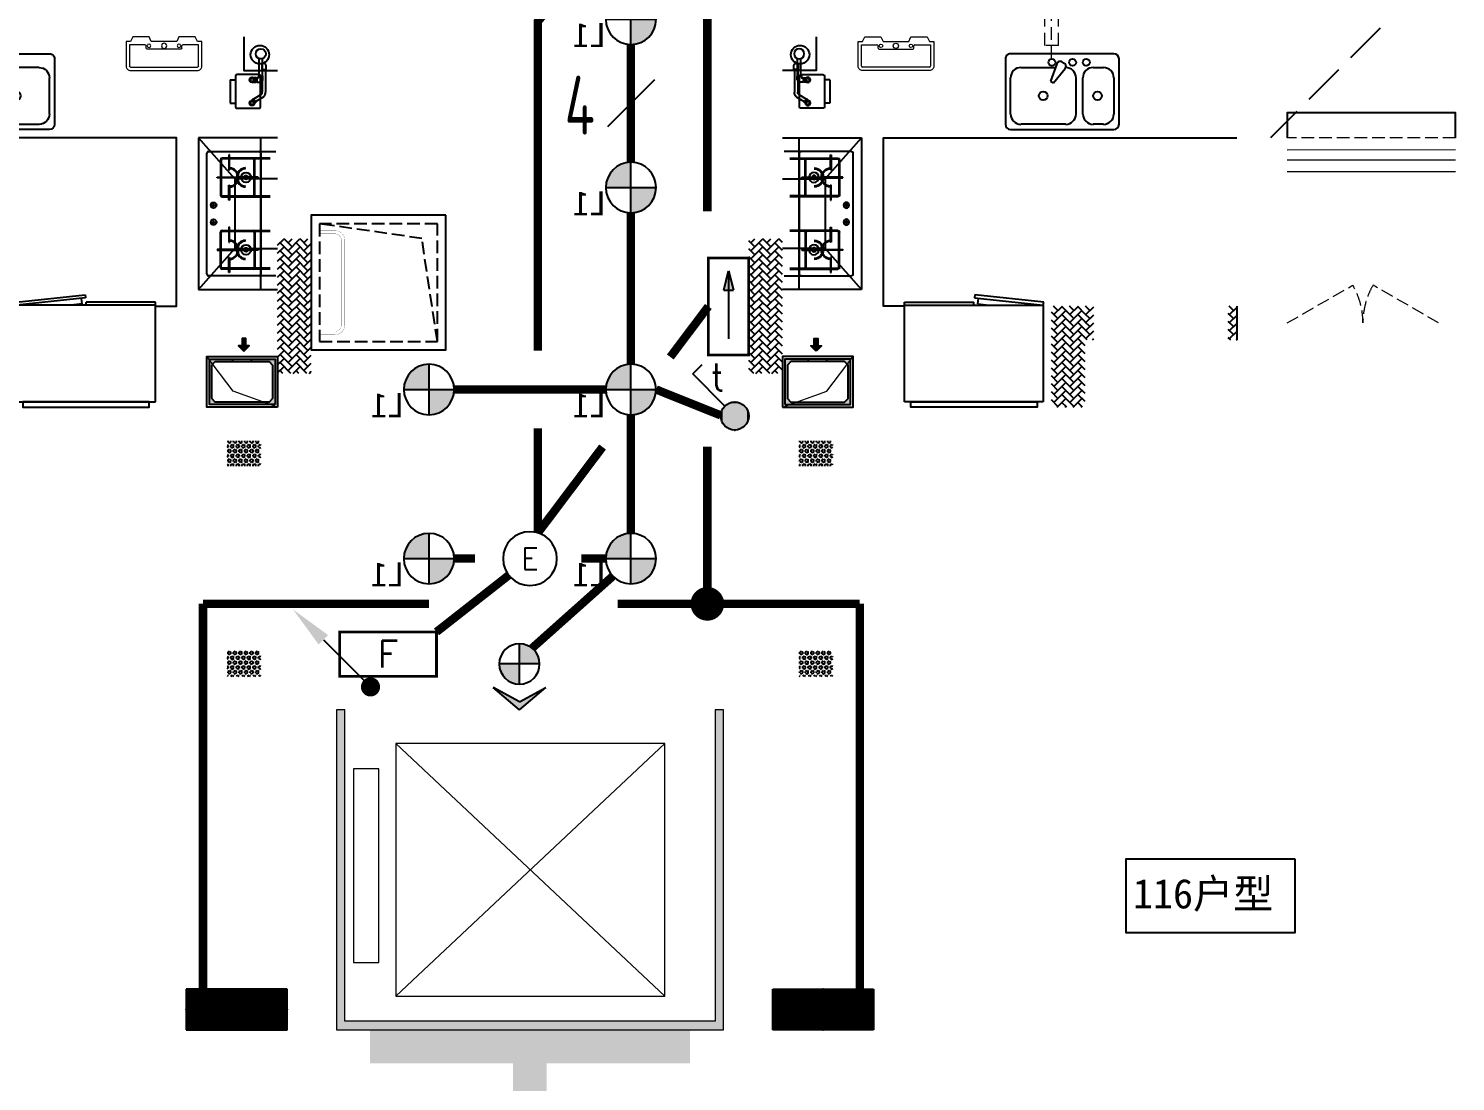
# Model space of a CAD drawing. Extents: x 3774419 to 4775970, y -926964 to 2266.
# Drawn here: x 3853240 to 3861720, y -708373 to -702115 of the extents above; entities that cross this region are included whole.
import ezdxf
from ezdxf.enums import TextEntityAlignment as Align

# ---------------------------------------------------------------- set-up
doc = ezdxf.new("R2010")
doc.units = 0
doc.header["$LTSCALE"] = 1000
doc.header["$MEASUREMENT"] = 0
for name, pattern in [('__DASH', [0.35, 0.25, -0.1]), ('DASH', [0.35, 0.25, -0.1]), ('HIDDEN', [0.375, 0.25, -0.125])]:
    doc.linetypes.add(name, pattern=pattern)
doc.layers.get('0').update_dxf_attribs({"linetype": 'CONTINUOUS'})
for name, color, linetype in [('!!电气', 1, 'CONTINUOUS'), ('A-标注', 1, 'CONTINUOUS'), ('AH-FURNITURE', 1, 'CONTINUOUS'), ('DIM-照明', 7, 'CONTINUOUS'), ('E-天花灯具', 92, 'CONTINUOUS'), ('EQUIP-照明', 3, 'CONTINUOUS'), ('EQUIP-箱柜', 3, 'CONTINUOUS'), ('IP-bath&kitchen-JOHNSON', 4, 'CONTINUOUS'), ('LVTRY', 252, 'CONTINUOUS'), ('LWIRE', 4, 'CONTINUOUS'), ('VPIPE-中水', 122, 'CONTINUOUS'), ('WIRE-动力', 7, 'CONTINUOUS'), ('WIRE-应急', 1, 'DASH'), ('WIRE-照明', 2, 'CONTINUOUS'), ('保温', 6, 'CONTINUOUS'), ('卫生间', 6, 'CONTINUOUS'), ('建筑-排气道', 252, 'CONTINUOUS'), ('看线', 185, 'CONTINUOUS')]:
    doc.layers.add(name, color=color, linetype=linetype)
for name, color, linetype, lineweight in [('3.5方案汇报，与郭总、侯月琴确定户型_t8$0$STAIR', 2, 'CONTINUOUS', 18), ('PUB_HATCH', 8, 'CONTINUOUS', 9), ('WINDOW', 146, 'CONTINUOUS', 20), ('填充', 251, 'CONTINUOUS', 5), ('平面-栏杆', 56, 'CONTINUOUS', 15), ('平面-看线', 252, 'CONTINUOUS', 15), ('平面-空调室内机', 176, 'CONTINUOUS', 9), ('平面-空调预留孔', 252, 'CONTINUOUS', 15), ('立面-洞口示意', 252, 'CONTINUOUS', 13)]:
    doc.layers.add(name, color=color, linetype=linetype, lineweight=lineweight)
doc.styles.add('_TCH_LABEL', font='COMPLEX', dxfattribs={"bigfont": 'GBCBIG'})
doc.styles.add('_TEL_DIM', font='SIMPLEX', dxfattribs={"width": 0.8, "height": 3.5, "bigfont": 'HZTXT'})
doc.styles.add('DIM_FONT', font='SIMPLEX', dxfattribs={"width": 0.7, "bigfont": 'GBCBIG'})
doc.styles.get("Standard").update_dxf_attribs({"font": 'gbenor.shx', "bigfont": 'gbcbig.shx'})
doc.styles.add('黑体', font='simhei.ttf')
pattern_1 = [(45, (0, 0), (0, 47.4157523), [100.584, -33.528]), (135, (23.708, 23.708), (3e-15, 47.4157523), [100.584, -33.528])]
pattern_2 = [(90, (0, 0), (-16.49778, 1e-15), [9.525, -19.05]), (210, (0, 0), (8.24889, -14.2874966), [9.525, -19.05]), (150, (6e-16, 9.525), (-8.24889, -14.2874966), [9.525, -19.05])]

# ---------------------------------------------------------------- blocks, each defined once
blk = doc.blocks.new('A$C148B7D8E')
at = {"layer": '卫生间', "color": 252, "linetype": 'DASH'}
blk.add_line((7300, 10000), (8200, 9100), dxfattribs=at)
blk = doc.blocks.new('rtyg7uyhg')
at = {"layer": 'LVTRY'}
for p, q in [((193590.3, 45458.1), (193590.3, 45069.5)), ((194234.6, 45488.8), (193621, 45488.8)), ((194265.3, 45069.5), (194265.3, 45458.1)), ((193682.3, 45407), (193887.8, 45407)), ((193896.4, 45429.9), (193857.6, 45326.3)), ((193875.3, 45316), (193945.6, 45401.5)), ((193925.8, 45440.4), (193940.1, 45432.2)), ((194111.9, 45407), (194173.3, 45407)), ((193621, 45130.8), (193621, 45345.6)), ((193857.6, 45326.3), (193875.3, 45316)), ((194009.6, 45345.6), (194009.6, 45130.8)), ((194050.5, 45130.8), (194050.5, 45345.6)), ((194234.6, 45345.6), (194234.6, 45130.8)), ((193621, 45038.8), (194234.6, 45038.8)), ((193948.3, 45069.5), (193682.3, 45069.5)), ((194173.3, 45069.5), (194111.9, 45069.5))]:
    blk.add_line(p, q, dxfattribs=at)
for centre, radius in [((193866.4, 45437.7), 20.5), ((193989.2, 45437.7), 20.5), ((194071, 45437.7), 20.5), ((193815.3, 45238.2), 25.6), ((194137.5, 45238.2), 25.6)]:
    blk.add_circle(centre, radius, dxfattribs=at)
for centre, radius, start, end in [((193621, 45458.1), 30.7, 89.99999, 179.99999), ((194234.6, 45458.1), 30.7, 359.99999, 89.99999), ((193682.3, 45345.6), 61.4, 89.99999, 179.99999), ((193915.6, 45422.7), 20.5, 59.99999, 159.46231), ((193929.8, 45414.5), 20.5, 320.53767, 59.99999), ((193948.3, 45345.6), 61.4, 359.99999, 89.99999), ((194111.9, 45345.6), 61.4, 89.99999, 179.99999), ((194173.3, 45345.6), 61.4, 359.99999, 89.99999), ((193682.3, 45130.8), 61.4, 179.99999, 269.99999), ((193948.3, 45130.8), 61.4, 269.99999, 359.99999), ((194111.9, 45130.8), 61.4, 179.99999, 269.99999), ((194173.3, 45130.8), 61.4, 269.99999, 359.99999), ((193621, 45069.5), 30.7, 179.99999, 269.99999), ((194234.6, 45069.5), 30.7, 269.99999, 359.99999)]:
    blk.add_arc(centre, radius, start, end, dxfattribs=at)
at = {"layer": 'LVTRY', "style": 'DIM_FONT', "width": 0.8, "flags": 9}
for tag in ['YSIZE', 'XSIZE']:
    blk.add_attdef(tag, (193927.8, 45487.8), '', height=0.5, rotation=89.99999, dxfattribs=at)
blk = doc.blocks.new('A$C60D053AF')
at = {"layer": 'AH-FURNITURE', "color": 8}
for p, q in [((192.5, -71), (327.6, -71)), ((355.9, -82.7), (384.2, -129)), ((232.5, -90), (128.3, -90)), ((232.5, -110), (128.3, -110)), ((192.5, -91), (327.6, -91)), ((245, -129.5), (245, -122.5)), ((265, -129.5), (265, -122.5)), ((341.7, -96.9), (370, -143.2)), ((255, -281), (255, -251)), ((393, -281), (393, -251)), ((255, -281), (393, -281))]:
    blk.add_line(p, q, dxfattribs=at)
for points in [[(170, -68, 1), (170, -94), (192.5, -94), (192.5, -68)], [(234, -251), (414, -251, 0.414214), (424, -241), (424, -111, 0.414214), (414, -101), (234, -101, 0.414214), (224, -111), (224, -241, 0.414214)], [(268, -122.5), (268, -107, 0.414214), (248, -87), (232.5, -87), (232.5, -113), (242, -113), (242, -122.5)], [(242, -152, 1), (268, -152), (268, -129.5), (242, -129.5)], [(383.8, -161.2, 1), (402.2, -142.8), (386.3, -126.9), (367.9, -145.3)]]:
    blk.add_lwpolyline(points, format="xyb", close=True, dxfattribs=at)
for centre, radius in [((100, -100), 30), ((255, -152), 15), ((255, -152), 10), ((393, -152), 15), ((393, -152), 10)]:
    blk.add_circle(centre, radius, dxfattribs=at)
for radius in [40, 20]:
    blk.add_arc((327.6, -111), radius, 45, 90, dxfattribs=at)
blk = doc.blocks.new('A-Kitchen-7')
at = {"layer": 'LVTRY'}
for p, q in [((-519, 780), (-7, 834)), ((-515, 756), (-519, 780)), ((-4, 811), (-515, 756)), ((515, 756), (-515, 756)), ((-515, 756), (-515, 40)), ((-486, 761), (-485, 756)), ((-29, 767), (-112, 756)), ((-29, 767), (-35, 806)), ((-7, 834), (-4, 811)), ((515, 780), (0, 780)), ((0, 756), (0, 780)), ((515, 756), (515, 780)), ((515, 40), (515, 756)), ((-515, 40), (515, 40))]:
    blk.add_line(p, q, dxfattribs=at)
blk.add_lwpolyline([(-469, 40), (-469, 0), (469, 0), (469, 40)], close=True, dxfattribs=at)
blk = doc.blocks.new('FRSDFDGDGDRGDR')
at = {"layer": '平面-空调预留孔', "color": 252}
for p, q in [((699612.3, 775044), (699612.3, 775441.2)), ((699618.9, 775447.8), (699746.3, 775447.8)), ((699746.3, 775447.8), (699746.3, 775355.4)), ((699719.9, 775342.2), (699719.9, 775143)), ((699726.5, 775348.8), (699739.7, 775348.8)), ((699726.5, 775136.4), (699739.7, 775136.4)), ((699746.3, 775129.8), (699746.3, 775037.4)), ((699746.3, 775037.4), (699618.9, 775037.4))]:
    blk.add_line(p, q, dxfattribs=at)
blk.add_lwpolyline([(699766.1, 775166.7), (699792.5, 775153.5), (699792.5, 775057.2), (699766.1, 775044), (699766.1, 775017.6), (699618.9, 775017.6, -0.414214), (699592.5, 775044), (699592.5, 775441.2, -0.414214), (699618.9, 775467.6), (699766.1, 775467.6), (699766.1, 775441.2), (699792.5, 775428), (699792.5, 775331.6), (699766.1, 775318.4)], format="xyb", close=True, dxfattribs=at)
for centre, radius in [((699739.7, 775331.6), 10.6), ((699739.7, 775243.2), 15.8), ((699739.7, 775153.5), 10.6)]:
    blk.add_circle(centre, radius, dxfattribs=at)
for centre, start, end in [((699618.9, 775441.2), 90, 180), ((699726.5, 775342.2), 90, 180), ((699739.7, 775355.4), 270, 360), ((699726.5, 775143), 180, 270), ((699739.7, 775129.8), 0, 90), ((699618.9, 775044), 180, 270)]:
    blk.add_arc(centre, 6.6, start, end, dxfattribs=at)
blk = doc.blocks.new('*U148')
h = blk.add_hatch(color=5)
h.set_gradient(color1=(0, 0, 255), rotation=180, tint=1)
h.paths.add_polyline_path([(0, 0), (-6.35, -6.35), (-6.35, -2.159), (-15, -2.159), (-15, 2.159), (-6.35, 2.159), (-6.35, 6.35)])
at = {"color": 0, "linetype": 'Continuous'}
blk.add_lwpolyline([(0, 0), (-6.35, -6.35), (-6.35, -2.159), (-15, -2.159), (-15, 2.159), (-6.35, 2.159), (-6.35, 6.35)], close=True, dxfattribs=at)
blk = doc.blocks.new('GDGDRGDRGRD')
at = {"layer": 'PUB_HATCH'}
blk.add_hatch(color=252, dxfattribs=at).paths.add_polyline_path([(430319.8, 370173.6), (430319.8, 370443.6), (430179.8, 370443.6), (430179.8, 370428.6), (430284.8, 370428.6), (430304.8, 370408.6), (430304.8, 370208.6), (430284.8, 370188.6), (429964.8, 370188.6), (429944.8, 370208.6), (429944.8, 370408.6), (429964.8, 370428.6), (430069.8, 370428.6), (430069.8, 370443.6), (429929.8, 370443.6), (429929.8, 370173.6)])
at = {"layer": 'LVTRY', "color": 251}
for p, q in [((430080.5, 371515.4), (429864.6, 371758.3)), ((430334.8, 371758.3), (429864.6, 371758.3)), ((429864.6, 371758.3), (429864.6, 370858.3)), ((430234.8, 370858.3), (430234.8, 371758.3)), ((430334.8, 371515.4), (430080.5, 371515.4)), ((430080.5, 371515.4), (430080.5, 371100.3)), ((429864.6, 370858.3), (430080.5, 371100.3)), ((430080.5, 371100.3), (430334.8, 371100.3)), ((429864.6, 370858.3), (430334.8, 370858.3))]:
    blk.add_line(p, q, dxfattribs=at)
at = {"layer": 'LVTRY'}
for p, q in [((429914.8, 370948.3), (429914.8, 371668.3)), ((429924.8, 371678.3), (430324.8, 371678.3)), ((429994.8, 371628.3), (429994.8, 371418.3)), ((429999.8, 371628.3), (429999.8, 371418.3)), ((430289.8, 371638.3), (430004.8, 371638.3)), ((430289.8, 371633.3), (430004.8, 371633.3)), ((430045.1, 371658.3), (430045.1, 371568.3)), ((430049.6, 371658.3), (430045.1, 371658.3)), ((430049.6, 371568.3), (430049.6, 371658.3)), ((430194.8, 371418.3), (430194.8, 371628.3)), ((430199.8, 371418.3), (430199.8, 371628.3)), ((430234.8, 371668.3), (430234.8, 370948.3)), ((429974.8, 371525.6), (430102.3, 371525.6)), ((429974.8, 371521.1), (429974.8, 371525.6)), ((430102.3, 371521.1), (429974.8, 371521.1)), ((430045.1, 371568.3), (430049.6, 371568.3)), ((430219.8, 371525.6), (430092.3, 371525.6)), ((430092.3, 371525.6), (430092.3, 371521.1)), ((430092.3, 371521.1), (430219.8, 371521.1)), ((430102.3, 371525.6), (430102.3, 371521.1)), ((430219.8, 371521.1), (430219.8, 371525.6)), ((430234.8, 371100.3), (430234.8, 371515.4)), ((430045.1, 371388.3), (430045.1, 371478.3)), ((430045.1, 371478.3), (430049.6, 371478.3)), ((430049.6, 371478.3), (430049.6, 371388.3)), ((429935.4, 371358.3), (429974.2, 371358.3)), ((429954.8, 371338.9), (429954.8, 371377.7)), ((430004.8, 371413.3), (430289.8, 371413.3)), ((430004.8, 371408.3), (430289.8, 371408.3)), ((430049.6, 371388.3), (430045.1, 371388.3)), ((429935.4, 371258.3), (429974.2, 371258.3)), ((429954.8, 371238.9), (429954.8, 371277.7)), ((429994.8, 370988.3), (429994.8, 371198.3)), ((429999.8, 370988.3), (429999.8, 371198.3)), ((430004.8, 371208.3), (430289.8, 371208.3)), ((430004.8, 371203.3), (430289.8, 371203.3)), ((430045.1, 371228.3), (430045.1, 371138.3)), ((430049.6, 371228.3), (430045.1, 371228.3)), ((430049.6, 371138.3), (430049.6, 371228.3)), ((430194.8, 371198.3), (430194.8, 370988.3)), ((430199.8, 371198.3), (430199.8, 370988.3)), ((430102.3, 371095.6), (429974.8, 371095.6)), ((429974.8, 371095.6), (429974.8, 371091.1)), ((429974.8, 371091.1), (430102.3, 371091.1)), ((430045.1, 371138.3), (430049.6, 371138.3)), ((430092.3, 371091.1), (430092.3, 371095.6)), ((430092.3, 371095.6), (430219.8, 371095.6)), ((430219.8, 371091.1), (430092.3, 371091.1)), ((430102.3, 371091.1), (430102.3, 371095.6)), ((430219.8, 371095.6), (430219.8, 371091.1)), ((430045.1, 370958.3), (430045.1, 371048.3)), ((430045.1, 371048.3), (430049.6, 371048.3)), ((430049.6, 371048.3), (430049.6, 370958.3)), ((430324.8, 370938.3), (429924.8, 370938.3)), ((430289.8, 370983.3), (430004.8, 370983.3)), ((430289.8, 370978.3), (430004.8, 370978.3)), ((430049.6, 370958.3), (430045.1, 370958.3))]:
    blk.add_line(p, q, dxfattribs=at)
at = {"layer": 'LVTRY', "color": 252}
for p, q in [((430069.8, 370428.6), (430069.8, 370443.6)), ((430179.8, 370428.6), (430179.8, 370443.6))]:
    blk.add_line(p, q, dxfattribs=at)
at = {"layer": 'LVTRY'}
blk.add_lwpolyline([(429608.8, 370758.3), (429734.8, 370758.3), (429734.8, 371758.3), (427634.8, 371758.3)], dxfattribs=at)
at = {"layer": 'LVTRY', "color": 252}
for points in [[(430334.8, 370158.6), (429914.8, 370158.6), (429914.8, 370458.6), (430334.8, 370458.6)], [(430319.8, 370173.6), (429929.8, 370173.6), (429929.8, 370443.6), (430319.8, 370443.6)], [(429964.8, 370428.6), (430284.8, 370428.6), (430304.8, 370408.6), (430304.8, 370208.6), (430284.8, 370188.6), (429964.8, 370188.6), (429944.8, 370208.6), (429944.8, 370408.6), (429964.8, 370428.6)]]:
    blk.add_lwpolyline(points, close=True, dxfattribs=at)
at = {"layer": 'LVTRY'}
for centre, radius in [((430147.3, 371523.3), 29.7), ((430147.3, 371523.3), 11.7), ((429954.8, 371358.3), 17), ((429954.8, 371258.3), 17), ((430147.3, 371093.3), 29.7), ((430147.3, 371093.3), 11.7)]:
    blk.add_circle(centre, radius, dxfattribs=at)
for centre, radius, start, end in [((429924.8, 371668.3), 10, 90, 180), ((430004.8, 371628.3), 10, 90, 180), ((430004.8, 371628.3), 5, 90, 180), ((430189.8, 371628.3), 10, 0, 90), ((430189.8, 371628.3), 5, 0, 90), ((430224.8, 371668.3), 10, 0, 90), ((430047.3, 371523.3), 56.7, 2.27424, 87.72576), ((430047.3, 371523.3), 52.2, 2.47041, 87.52959), ((430047.3, 371523.3), 56.7, 272.27424, 357.72576), ((430047.3, 371523.3), 52.2, 272.47041, 357.52959), ((430147.3, 371523.3), 56.7, 92.27424, 177.72576), ((430147.3, 371523.3), 56.7, 182.27424, 267.72576), ((430147.3, 371523.3), 52.2, 92.47041, 177.52959), ((430147.3, 371523.3), 52.2, 182.47041, 267.52959), ((430004.8, 371418.3), 10, 180, 270), ((430004.8, 371418.3), 5, 180, 270), ((430189.8, 371418.3), 5, 270, 0), ((430189.8, 371418.3), 10, 270, 0), ((430004.8, 371198.3), 10, 90, 180), ((430004.8, 371198.3), 5, 90, 180), ((430189.8, 371198.3), 10, 0, 90), ((430189.8, 371198.3), 5, 0, 90), ((430047.3, 371093.3), 56.7, 2.27424, 87.72576), ((430047.3, 371093.3), 52.2, 2.47041, 87.52959), ((430047.3, 371093.3), 56.7, 272.27424, 357.72576), ((430047.3, 371093.3), 52.2, 272.47041, 357.52959), ((430147.3, 371093.3), 56.7, 92.27424, 177.72576), ((430147.3, 371093.3), 56.7, 182.27424, 267.72576), ((430147.3, 371093.3), 52.2, 92.47041, 177.52959), ((430147.3, 371093.3), 52.2, 182.47041, 267.52959), ((429924.8, 370948.3), 10, 180, 270), ((430004.8, 370988.3), 10, 180, 270), ((430004.8, 370988.3), 5, 180, 270), ((430189.8, 370988.3), 5, 270, 0), ((430189.8, 370988.3), 10, 270, 0), ((430224.8, 370948.3), 10, 270, 0)]:
    blk.add_arc(centre, radius, start, end, dxfattribs=at)
at = {"layer": '立面-洞口示意', "color": 252}
blk.add_lwpolyline([(430334.8, 370158.6), (430071.3, 370252.5), (429914.8, 370458.6)], dxfattribs=at)
at = {"xscale": -1, "rotation": 270}
blk.add_blockref('FRSDFDGDGDRGDR', (-345582.7, -327434.2), dxfattribs=at)
at = {"rotation": 270}
blk.add_blockref('A$C60D053AF', (430334.8, 372358.3), dxfattribs=at)
at = {"xscale": -1}
blk.add_blockref('rtyg7uyhg', (622599.6, 326769.5), dxfattribs=at)
at = {"layer": 'LVTRY', "color": 1, "extrusion": (0, 0, -1), "xscale": -0.7999999999883585, "yscale": 0.7999999999883585, "zscale": -0.7999999999883585}
blk.add_blockref('A-Kitchen-7', (-429196.8, 370158.6), dxfattribs=at)
at = {"layer": '建筑-排气道', "xscale": -5, "yscale": 5, "zscale": 5, "rotation": 90}
blk.add_blockref('*U148', (430134.7, 370490.9), dxfattribs=at)
blk = doc.blocks.new('GDFGDGRD')
at = {"layer": '保温', "linetype": 'ByBlock', "ltscale": 10}
h = blk.add_hatch(dxfattribs=at)
h.set_pattern_fill('AR-HBONE', color=251, scale=55)
h.set_pattern_definition(pattern_1)
h.paths.add_polyline_path([(431616.6, 372623.9), (431816.6, 372623.9), (431816.7, 373423.7), (431616.7, 373423.7)])
h = blk.add_hatch(dxfattribs=at)
h.set_pattern_fill('AR-HBONE', color=251, scale=55)
h.set_pattern_definition(pattern_1)
h.paths.add_polyline_path([(434616.6, 372623.9), (434416.6, 372623.9), (434416.5, 373423.7), (434616.5, 373423.7)])
h = blk.add_hatch(dxfattribs=at)
h.set_pattern_fill('AR-HBONE', color=251, scale=55)
h.set_pattern_definition(pattern_1)
h.paths.add_polyline_path([(428966.6, 372823.7), (428966.6, 373023.7), (428916.6, 373023.7), (428916.6, 372823.7)])
h = blk.add_hatch(dxfattribs=at)
h.set_pattern_fill('AR-HBONE', color=251, scale=55)
h.set_pattern_definition(pattern_1)
h.paths.add_polyline_path([(429816.6, 372823.7), (429816.6, 373023.7), (429766.6, 373023.7), (429766.6, 372823.7)])
h = blk.add_hatch(dxfattribs=at)
h.set_pattern_fill('AR-HBONE', color=251, scale=55)
h.set_pattern_definition(pattern_1)
h.paths.add_polyline_path([(430017.8, 372423.6), (430016.6, 373023.7), (429816.6, 373023.7), (429817.8, 372423.6)])
at = {"layer": '保温', "linetype": 'Continuous', "ltscale": 10}
h = blk.add_hatch(dxfattribs=at)
h.set_pattern_fill('HEX', color=251, scale=10, angle=90, style=0)
h.set_pattern_definition(pattern_2)
h.paths.add_polyline_path([(431316.6, 372073.7), (431516.6, 372073.7), (431516.7, 372223.7), (431316.7, 372223.7)])
h = blk.add_hatch(dxfattribs=at)
h.set_pattern_fill('HEX', color=251, scale=10, angle=90, style=0)
h.set_pattern_definition(pattern_2)
h.paths.add_polyline_path([(434916.6, 372073.7), (434716.6, 372073.7), (434716.5, 372223.7), (434916.5, 372223.7)])
h = blk.add_hatch(dxfattribs=at)
h.set_pattern_fill('HEX', color=251, scale=10, angle=90, style=0)
h.set_pattern_definition(pattern_2)
h.paths.add_polyline_path([(431316.6, 370823.7), (431516.6, 370823.7), (431516.7, 370973.7), (431316.7, 370973.7)])
h = blk.add_hatch(dxfattribs=at)
h.set_pattern_fill('HEX', color=251, scale=10, angle=90, style=0)
h.set_pattern_definition(pattern_2)
h.paths.add_polyline_path([(434916.6, 370823.7), (434716.6, 370823.7), (434716.5, 370973.7), (434916.5, 370973.7)])
h = blk.add_hatch(dxfattribs=at)
h.set_pattern_fill('HEX', color=251, scale=10, angle=90, style=0)
h.set_pattern_definition([(90, (-70765.891, -151624.736), (-16.49778, 1e-15), [9.525, -19.05]), (210, (-70765.891, -151624.736), (8.24889, -14.2874966), [9.525, -19.05]), (150, (-70765.891, -151615.211), (-8.24889, -14.2874966), [9.525, -19.05])])
h.paths.add_polyline_path([(434066.6, 368523.7), (434066.6, 368723.7), (432166.6, 368723.7), (432166.6, 368523.7)])
h = blk.add_hatch(dxfattribs=at)
h.set_pattern_fill('HEX', color=251, scale=10, angle=90, style=0)
h.set_pattern_definition([(90, (-70765.891, -152124.736), (-16.49778, 1e-15), [9.525, -19.05]), (210, (-70765.891, -152124.736), (8.24889, -14.2874966), [9.525, -19.05]), (150, (-70765.891, -152115.211), (-8.24889, -14.2874966), [9.525, -19.05])])
h.paths.add_polyline_path([(433016.7, 363923.7), (433216.7, 363923.7), (433216.7, 368523.7), (433016.7, 368523.7)])
at = {"layer": '保温', "color": 251, "linetype": 'ByBlock', "ltscale": 10}
blk.add_line((428916.6, 373023.7), (428916.6, 372823.7), dxfattribs=at)
blk = doc.blocks.new('dongkong')
at = {"layer": '平面-空调预留孔', "color": 8, "linetype": 'HIDDEN', "ltscale": 0.3}
for p, q in [((-603796, 210899.9), (-603796, 210431.5)), ((-603836, 210821), (-603836, 210510.8)), ((-603836, 210821), (-603756, 210821)), ((-603756, 210821), (-603756, 210510.8))]:
    blk.add_line(p, q, dxfattribs=at)
blk.add_lwpolyline([(-603756, 210510.8), (-603836, 210510.8)], dxfattribs=at)
blk = doc.blocks.new('A$C24590F8F')
at = {"layer": '填充'}
h = blk.add_hatch(dxfattribs=at)
h.set_pattern_fill('隔热材料02', color=252, scale=100, style=0)
h.set_pattern_definition([(0, (-1161708.397, -603838.63), (0, 50), []), (0, (-1161708.397, -603821.964), (0, 50), []), (270, (-1161664.656, -603813.333), (50, -9e-15), [5.01775, -44.98225]), (270, (-1161702.115, -603813.333), (50, -9e-15), [5.01775, -44.98225]), (90, (-1161676.603, -603847.26), (-50, 3e-15), [5.01775, -44.98225]), (90, (-1161690.17, -603847.26), (-50, 3e-15), [5.01775, -44.98225]), (180, (-1161658.373, -603855.3), (-6e-15, -50), [50.02425, 0.02425]), (135, (-1161672.33, -603852.79), (3e-15, 49.99987405), [4.268, -66.44275]), (116.56505, (-1161625.348, -603849.77), (0.00011283, 49.99993342), [2.805, -108.9985]), (116.56505, (-1161675.348, -603849.77), (0.00011283, 49.99993342), [2.805, -108.9985]), (153.43495, (-1161617.313, -603855.298), (-0.0001128, 49.9999334), [5.61, -106.1935]), (153.43495, (-1161667.313, -603855.298), (-0.0001128, 49.9999334), [5.61, -106.1935]), (63.43495, (-1161626.603, -603842.244), (-0.00011283, 49.99993342), [26.714, -85.0895]), (63.43495, (-1161676.603, -603842.244), (-0.00011283, 49.99993342), [26.714, -85.0895]), (116.56505, (-1161614.656, -603813.333), (0.00011283, 49.99993342), [2.805, -108.9985]), (116.56505, (-1161664.656, -603813.333), (0.00011283, 49.99993342), [2.805, -108.9985]), (135, (-1161665.91, -603810.824), (3e-15, 49.99987405), [4.268, -66.44275]), (153.43495, (-1161618.93, -603807.806), (-0.0001128, 49.9999334), [5.61, -106.1935]), (153.43495, (-1161668.93, -603807.806), (-0.0001128, 49.9999334), [5.61, -106.1935]), (45, (-1161700.86, -603810.824), (0, 49.99987405), [4.268, -66.44275]), (63.43495, (-1161652.115, -603813.333), (-0.00011283, 49.99993342), [2.805, -108.9985]), (63.43495, (-1161702.115, -603813.333), (-0.00011283, 49.99993342), [2.805, -108.9985]), (26.56505, (-1161647.842, -603807.806), (0.0001128, 49.9999334), [5.61, -106.1935]), (26.56505, (-1161697.842, -603807.806), (0.0001128, 49.9999334), [5.61, -106.1935]), (116.56505, (-1161640.168, -603842.244), (0.00011283, 49.99993342), [26.714, -85.0895]), (116.56505, (-1161690.168, -603842.244), (0.00011283, 49.99993342), [26.714, -85.0895]), (45, (-1161694.44, -603852.79), (0, 49.99987405), [4.268, -66.44275]), (63.43495, (-1161641.422, -603849.77), (-0.00011283, 49.99993342), [2.805, -108.9985]), (63.43495, (-1161691.422, -603849.77), (-0.00011283, 49.99993342), [2.805, -108.9985]), (26.56505, (-1161649.46, -603855.298), (0.0001128, 49.9999334), [5.61, -106.1935]), (26.56505, (-1161699.46, -603855.298), (0.0001128, 49.9999334), [5.61, -106.1935])])
h.paths.add_polyline_path([(36400, 6800), (36350, 6800), (36350, 4900), (38650, 4900), (38650, 6800), (38600, 6800), (38600, 4950), (36400, 4950)])
at = {"color": 252}
for points in [[(37000, 9740), (36200, 9740), (36200, 8940), (37000, 8940)], [(42047.1, 5913.1), (41041.1, 5913.1), (41041.1, 5477.1), (42047.1, 5477.1)]]:
    blk.add_lwpolyline(points, close=True, dxfattribs=at)
at = {"color": 252, "linetype": '__DASH', "ltscale": 0.3}
blk.add_lwpolyline([(36950, 9690), (36250, 9690), (36250, 8990), (36950, 8990)], close=True, dxfattribs=at)
blk.add_lwpolyline([(36950, 8990), (36857.5, 9602.1), (36250, 9690)], dxfattribs=at)
at = {"color": 252, "linetype": '__DASH', "ltscale": 0.2, "const_width": 1}
for points in [[(36250, 9650), (36340, 9650, -0.414214), (36400, 9590), (36400, 9090, -0.414214), (36340, 9030), (36250, 9030)], [(36250, 9630), (36340, 9630, -0.414214), (36380, 9590), (36380, 9090, -0.414214), (36340, 9050), (36250, 9050)]]:
    blk.add_lwpolyline(points, format="xyb", dxfattribs=at)
at = {"layer": '3.5方案汇报，与郭总、侯月琴确定户型_t8$0$STAIR', "color": 252}
for p, q in [((36701.9, 6600), (38301.9, 5100)), ((38301.9, 6600), (36701.9, 5100))]:
    blk.add_line(p, q, dxfattribs=at)
for points in [[(38301.9, 5100), (38301.9, 6600), (36701.9, 6600), (36701.9, 5100)], [(36601.9, 5300), (36601.9, 6450), (36451.9, 6450), (36451.9, 5300)]]:
    blk.add_lwpolyline(points, close=True, dxfattribs=at)
at = {"layer": 'IP-bath&kitchen-JOHNSON', "color": 252}
for points in [[(35800, 10800), (35800, 10600), (36000, 10600)], [(39200, 10800), (39200, 10600), (39000, 10600)]]:
    blk.add_lwpolyline(points, dxfattribs=at)
at = {"layer": 'VPIPE-中水', "color": 252, "linetype": 'Continuous'}
for centre in [(35894.8, 10695), (39105.2, 10695)]:
    blk.add_circle(centre, 55, dxfattribs=at)
at = {"layer": 'WINDOW', "color": 252, "linetype": 'DASH', "ltscale": 0.3}
for points in [[(42000, 9100), (42389.8, 9324.9, -0.131605), (42450, 9100)], [(42900, 9100), (42510.2, 9324.9, 0.131605), (42450, 9100)]]:
    blk.add_lwpolyline(points, format="xyb", dxfattribs=at)
at = {"layer": '填充', "color": 252}
blk.add_lwpolyline([(36400, 6800), (36350, 6800), (36350, 4900), (38650, 4900), (38650, 6800), (38600, 6800), (38600, 4950), (36400, 4950)], close=True, dxfattribs=at)
at = {"layer": '平面-栏杆', "color": 252}
for points in [[(42000, 10130.1), (43000, 10130.3)], [(42000, 10070.1), (43000, 10070.3)]]:
    blk.add_lwpolyline(points, dxfattribs=at)
at = {"layer": '平面-看线', "color": 252, "linetype": 'DASH', "ltscale": 0.3}
blk.add_lwpolyline([(43000, 10200), (42000, 10200)], dxfattribs=at)
at = {"layer": '平面-看线', "color": 252}
blk.add_lwpolyline([(42000, 10000), (43000, 10000)], dxfattribs=at)
at = {"layer": '看线', "color": 252, "ltscale": 0.5}
blk.add_lwpolyline([(43000, 10200), (43000, 10350), (42000, 10350), (42000, 10200)], dxfattribs=at)
at = {"color": 252, "xscale": -1}
for name, p in [('A$C148B7D8E', (50100, 1100)), ('GDGDRGDRGRD', (469334.8, -361558.3)), ('GDFGDGRD', (470616.6, -363823.7))]:
    blk.add_blockref(name, p, dxfattribs=at)
at = {"color": 252}
blk.add_blockref('GDGDRGDRGRD', (-394334.8, -361558.3), dxfattribs=at)
at = {"layer": '平面-空调室内机', "color": 252, "ltscale": 0.3, "rotation": 180}
blk.add_blockref('dongkong', (-563196, 221570.8), dxfattribs=at)
at = {"color": 252, "style": '黑体'}
blk.add_text('116户型', height=175, dxfattribs=at).set_placement((41083.3, 5620.9))
blk = doc.blocks.new('*X8')
at = {"color": 0}
for p, q in [((-250, 32.8), (-82.8, 200)), ((-250, 68.2), (-118.2, 200)), ((-250, 103.6), (-153.6, 200)), ((-250, 138.9), (-188.9, 200)), ((-250, 174.3), (-224.3, 200)), ((-247.5, 0), (-47.5, 200)), ((-212.1, 0), (-12.1, 200)), ((-176.8, 0), (23.2, 200)), ((-141.4, 0), (58.6, 200)), ((-106.1, 0), (93.9, 200)), ((-70.7, 0), (129.3, 200)), ((-35.4, 0), (164.6, 200)), ((0, 0), (200, 200)), ((35.4, 0), (235.4, 200)), ((70.7, 0), (250, 179.3)), ((106.1, 0), (250, 143.9)), ((141.4, 0), (250, 108.6)), ((176.8, 0), (250, 73.2)), ((212.1, 0), (250, 37.9)), ((247.5, 0), (250, 2.5))]:
    blk.add_line(p, q, dxfattribs=at)
blk = doc.blocks.new('$equip$00001421')
for p, q in [((0.75, 0.6), (-0.75, 0.6)), ((-0.75, 0.6), (-0.75, 0)), ((0.75, 0), (0.75, 0.6)), ((-0.75, 0), (0.75, 0))]:
    blk.add_line(p, q)
at = {"const_width": 0.6}
blk.add_lwpolyline([(-0.75, 0.3), (0.75, 0.3)], dxfattribs=at)
for p in [(0, 0.6), (-0.75, 0.3), (0.75, 0.3), (0, 0)]:
    blk.add_point(p)
at = {"xscale": 0.00300000000061118, "yscale": 0.00300000000061118, "zscale": 0.00300000000061118}
blk.add_blockref('*X8', (0, 0), dxfattribs=at)
at = {"style": '_TCH_LABEL', "flags": 9}
blk.add_attdef('A', (0, 0), '', height=0.00002, dxfattribs=at)
blk = doc.blocks.new('$equip$00002534')
for p, q in [((-0.72, 0.66), (-0.72, 0)), ((0.72, 0.66), (-0.72, 0.66)), ((0.72, 0), (0.72, 0.66)), ((-0.72, 0), (0.72, 0))]:
    blk.add_line(p, q)
at = {"const_width": 0.04}
blk.add_lwpolyline([(-0.72, 0.66), (-0.72, 0), (0.72, 0), (0.72, 0.66), (-0.72, 0.66), (-0.72, 0)], dxfattribs=at)
for p in [(0, 0.66), (-0.72, 0.33), (0.72, 0.33), (0, 0)]:
    blk.add_point(p)
at = {"color": 7, "style": '_TEL_DIM'}
blk.add_attdef('$TEXT$', text='', height=0.4, dxfattribs=at).set_placement((0, 0.33), align=Align.MIDDLE_CENTER)
at = {"color": 7, "style": '_TEL_DIM', "flags": 1}
blk.add_attdef('A', text='', height=0.00002, dxfattribs=at).set_placement((0, 0), align=Align.MIDDLE_CENTER)
blk = doc.blocks.new('$TelecSys$00000079')
for p, q in [((0.7, 0.7), (0, 0)), ((0.104, 0.104), (0.104, 0.104)), ((-0.104, -0.104), (-0.104, -0.104))]:
    blk.add_line(p, q)
at = {"const_width": 0.142}
blk.add_lwpolyline([(-0.071, 0, 1), (0.071, 0, 1)], format="xyb", close=True, dxfattribs=at)
blk.add_solid([(0.63, 0.77), (0.77, 0.63), (1.15, 1.15)])
at = {"width": 0.8, "flags": 9}
blk.add_attdef('A', (0, 0), '', height=0.00002, dxfattribs=at)
blk = doc.blocks.new('$equip$00002541')
blk.add_hatch(color=256).paths.add_polyline_path([(-0.24, 0.372), (-0.528, 0.3), (-0.24, 0.228)])
for p, q in [((-0.72, 0.6), (-0.72, 0)), ((0.72, 0.6), (-0.72, 0.6)), ((0.72, 0), (0.72, 0.6)), ((-0.24, 0.372), (-0.528, 0.3)), ((-0.528, 0.3), (-0.24, 0.228)), ((-0.24, 0.372), (-0.24, 0.228)), ((-0.72, 0), (0.72, 0))]:
    blk.add_line(p, q)
at = {"color": 7}
blk.add_line((-0.48, 0.3), (0.48, 0.3), dxfattribs=at)
at = {"const_width": 0.04}
blk.add_lwpolyline([(-0.72, 0.6), (-0.72, 0), (0.72, 0), (0.72, 0.6), (-0.72, 0.6), (-0.72, 0)], dxfattribs=at)
for p in [(0, 0.6), (-0.72, 0.3), (0.72, 0.3), (0, 0)]:
    blk.add_point(p)
at = {"color": 7, "style": '_TEL_DIM', "flags": 1}
blk.add_attdef('A', text='', height=0.00002, dxfattribs=at).set_placement((0, 0), align=Align.MIDDLE_CENTER)
blk = doc.blocks.new('SRTF')
at = {"layer": 'A-标注'}
h = blk.add_hatch(color=251, dxfattribs=at)
h.paths.add_polyline_path([(3479.447, 924.12), (3480.775, 925.68), (3479.447, 927.239), (3480.295, 925.68)])
edge = h.paths.add_edge_path()
edge.add_line((3478.039, 925.68), (3476.839, 925.68))
edge.add_arc((3478.039, 925.68), 1.2, 540, 630)
edge.add_line((3478.039, 924.48), (3478.039, 925.68))
edge = h.paths.add_edge_path()
edge.add_line((3478.039, 926.88), (3478.039, 925.68))
edge.add_line((3478.039, 925.68), (3479.239, 925.68))
edge.add_arc((3478.039, 925.68), 1.2, 360, 450)
at = {"layer": 'A-标注', "color": 92}
for p, q in [((3478.039, 924.48), (3478.039, 926.88)), ((3480.775, 925.68), (3479.447, 927.239)), ((3480.295, 925.68), (3479.447, 927.239)), ((3479.239, 925.68), (3476.839, 925.68)), ((3480.775, 925.68), (3479.447, 924.12)), ((3480.295, 925.68), (3479.447, 924.12))]:
    blk.add_line(p, q, dxfattribs=at)
blk.add_circle((3478.039, 925.68), 1.2, dxfattribs=at)
blk = doc.blocks.new('$equip$00001822')
for p, q in [((0.147, 0.356), (0.625, 0.833)), ((0.625, 0.833), (0.766, 0.692))]:
    blk.add_line(p, q)
blk.add_circle((0, 0.208), 0.208)
for p in [(0, 0.417), (-0.208, 0.208), (-0.015, 0.001), (0.208, 0.208)]:
    blk.add_point(p)
for points in [[(-0.18, 0.313), (0.18, 0.313), (-0.208, 0.208), (0.208, 0.208)], [(-0.104, 0.389), (0.104, 0.389), (-0.18, 0.313), (0.18, 0.313)], [(0, 0.417), (0, 0.417), (-0.104, 0.389), (0.104, 0.389)], [(-0.18, 0.104), (0.18, 0.104), (-0.208, 0.208), (0.208, 0.208)], [(-0.104, 0.028), (0.104, 0.028), (-0.18, 0.104), (0.18, 0.104)], [(0, 0), (0, 0), (-0.104, 0.028), (0.104, 0.028)]]:
    blk.add_solid(points)
at = {"color": 7, "style": '_TEL_DIM'}
blk.add_attdef('$TEXT$', text='', height=0.4, dxfattribs=at).set_placement((0.581, 0.465), align=Align.MIDDLE_CENTER)
at = {"color": 7, "style": '_TEL_DIM', "flags": 1}
blk.add_attdef('A', text='', height=0.00002, dxfattribs=at).set_placement((0, 0), align=Align.MIDDLE_CENTER)
blk = doc.blocks.new('$TelecSys$00000095')
blk.add_line((0.4, 0.4), (-0.4, -0.4))
at = {"width": 0.8}
blk.add_attdef('N', text='', height=1, dxfattribs=at).set_placement((-0.017, 1.056), align=Align.MIDDLE)
blk = doc.blocks.new('DFADS')
at = {"layer": 'A-标注'}
h = blk.add_hatch(color=251, dxfattribs=at)
h.paths.add_polyline_path([(3405.603, 358.327), (3406.803, 358.327, 0.414214), (3405.603, 359.527)])
h.paths.add_polyline_path([(3404.403, 358.327, 0.414214), (3405.603, 357.127), (3405.603, 358.327)])
at = {"layer": 'A-标注', "color": 92}
for p, q in [((3405.603, 357.127), (3405.603, 359.527)), ((3406.803, 358.327), (3404.403, 358.327))]:
    blk.add_line(p, q, dxfattribs=at)
blk.add_circle((3405.603, 358.327), 1.2, dxfattribs=at)
at = {"layer": 'A-标注', "color": 3, "style": '黑体'}
blk.add_text('L1', height=1.152, dxfattribs=at).set_placement((3406.799, 357.002))
blk = doc.blocks.new('$equip$00001838')
blk.add_circle((0, 0), 0.5)
at = {"style": '_TEL_DIM'}
blk.add_attdef('$TEXT$', text='', height=0.4, dxfattribs=at).set_placement((0, 0), align=Align.MIDDLE_CENTER)
at = {"style": '_TEL_DIM', "flags": 1}
blk.add_attdef('A', text='', height=0.00002, dxfattribs=at).set_placement((0, 0), align=Align.MIDDLE_CENTER)

msp = doc.modelspace()

# ---------------------------------------------------------------- linework, layer by layer
at = {"layer": 'DIM-照明', "const_width": 100}
msp.add_lwpolyline([(3857224, -705534.4, 1), (3857324, -705534.4, 1)], format="xyb", close=True, dxfattribs=at)
at = {"layer": 'WIRE-动力', "color": 6, "const_width": 50}
for points in [[(3857274, -702030.4), (3857274, -703200.9)], [(3857274, -704600.2), (3857274, -705534.4)], [(3854276.8, -705534.4), (3854276.8, -707825.3)], [(3855620.4, -705534.4), (3854276.8, -705534.4)], [(3857474, -705534.4), (3856740.2, -705534.4)], [(3858179.9, -705534.4), (3857474, -705534.4)], [(3858179.9, -705534.4), (3858179.9, -707825.3)]]:
    msp.add_lwpolyline(points, dxfattribs=at)
at = {"layer": 'WIRE-应急', "const_width": 50}
for points in [[(3856267.2, -704030.1), (3856267.2, -702072.6), (3856665.1, -701600.4)], [(3857280, -703767), (3857054, -704067.2)], [(3856267.2, -705112.7), (3856267.2, -704490.4)], [(3856651.4, -704602.2), (3856267.2, -705112.7)], [(3856094.1, -705364.3), (3855664.4, -705701.3)]]:
    msp.add_lwpolyline(points, dxfattribs=at)
at = {"layer": 'WIRE-照明', "color": 2, "linetype": 'Continuous', "const_width": 50}
for points in [[(3856820, -702910.3), (3856820, -702210.3)], [(3856820, -704110.6), (3856820, -703210.3)], [(3856670, -704260.6), (3855770, -704260.6)], [(3857353.4, -704414.4), (3856970, -704260.6)], [(3856820, -705115.6), (3856820, -704410.6)], [(3855893, -705265.6), (3855770, -705265.6)], [(3856670, -705265.6), (3856525.5, -705265.6)], [(3856232.3, -705798), (3856712.3, -705370)]]:
    msp.add_lwpolyline(points, dxfattribs=at)

# ---------------------------------------------------------------- block references
at = {"layer": '!!电气'}
msp.add_blockref('A$C24590F8F', (3818720, -712965.3), dxfattribs=at)
at = {"layer": 'DIM-照明', "color": 2}
ref = msp.add_blockref('$TelecSys$00000095', (3856820, -702560.3), dxfattribs=dict(at, xscale=-350, yscale=350, zscale=350, rotation=270))
ref.add_attrib('N', '4', dxfattribs={"layer": '0', "color": 7, "height": 350, "width": 0.8}).set_placement((3856515.4, -702570.7), align=Align.MIDDLE)
at = {"layer": 'E-天花灯具', "xscale": -125.0002399057885, "yscale": 125.0002399057885, "zscale": 125.0002399057885}
for p in [(4282521.1, -746851.2), (4282521.1, -747851.2), (4281321.1, -749051.5), (4282521.1, -749051.5), (4281321.1, -750056.5), (4282521.1, -750056.5)]:
    msp.add_blockref('DFADS', p, dxfattribs=at)
at = {"layer": 'E-天花灯具', "xscale": -100.0001919246308, "yscale": 100.0001919246308, "zscale": 100.0001919246308, "rotation": 90}
msp.add_blockref('SRTF', (3948725.4, -358087.1), dxfattribs=at)
at = {"layer": 'EQUIP-照明', "xscale": -400, "yscale": 400, "zscale": 400, "rotation": 90}
msp.add_blockref('$equip$00002541', (3857520, -703767), dxfattribs=at)
at = {"layer": 'EQUIP-照明', "color": 2}
ref = msp.add_blockref('$equip$00001822', (3857520, -704418.3), dxfattribs=dict(at, xscale=400, yscale=400, zscale=400, rotation=90.00000000975052))
ref.add_attrib('$TEXT$', 't', dxfattribs={"layer": '0', "color": 7, "height": 160, "style": '_TEL_DIM'}).set_placement((3857334.1, -704186), align=Align.MIDDLE_CENTER)
at = {"layer": 'EQUIP-照明'}
ref = msp.add_blockref('$equip$00001838', (3856220, -705265.6), dxfattribs=dict(at, xscale=-320.0000000000001, yscale=320.0000000000001, zscale=320.0000000000001, rotation=359.9999700312679))
ref.add_attrib('$TEXT$', 'E', dxfattribs={"layer": '0', "height": 128, "style": '_TEL_DIM'}).set_placement((3856220, -705265.6), align=Align.MIDDLE_CENTER)
ref = msp.add_blockref('$equip$00002534', (3855376.4, -705965.3), dxfattribs=dict(at, xscale=-400, yscale=400, zscale=400))
ref.add_attrib('$TEXT$', 'F', dxfattribs={"layer": '0', "color": 7, "height": 160, "style": '_TEL_DIM'}).set_placement((3855376.4, -705833.3), align=Align.MIDDLE_CENTER)
at = {"layer": 'EQUIP-箱柜', "color": 2, "xscale": 399.9999999999999, "yscale": 399.9999999999999, "zscale": 399.9999999999999, "rotation": 0.0001673521984301152}
msp.add_blockref('$equip$00001421', (3854477.6, -708065.3), dxfattribs=at)
at = {"layer": 'EQUIP-箱柜', "color": 2, "xscale": -400, "yscale": 400, "zscale": 400}
msp.add_blockref('$equip$00001421', (3857962.3, -708065.3), dxfattribs=at)
at = {"layer": 'LWIRE', "xscale": -400, "yscale": 400, "zscale": 400}
msp.add_blockref('$TelecSys$00000079', (3855272.2, -706028.2), dxfattribs=at)

doc.saveas('drawing.dxf')
